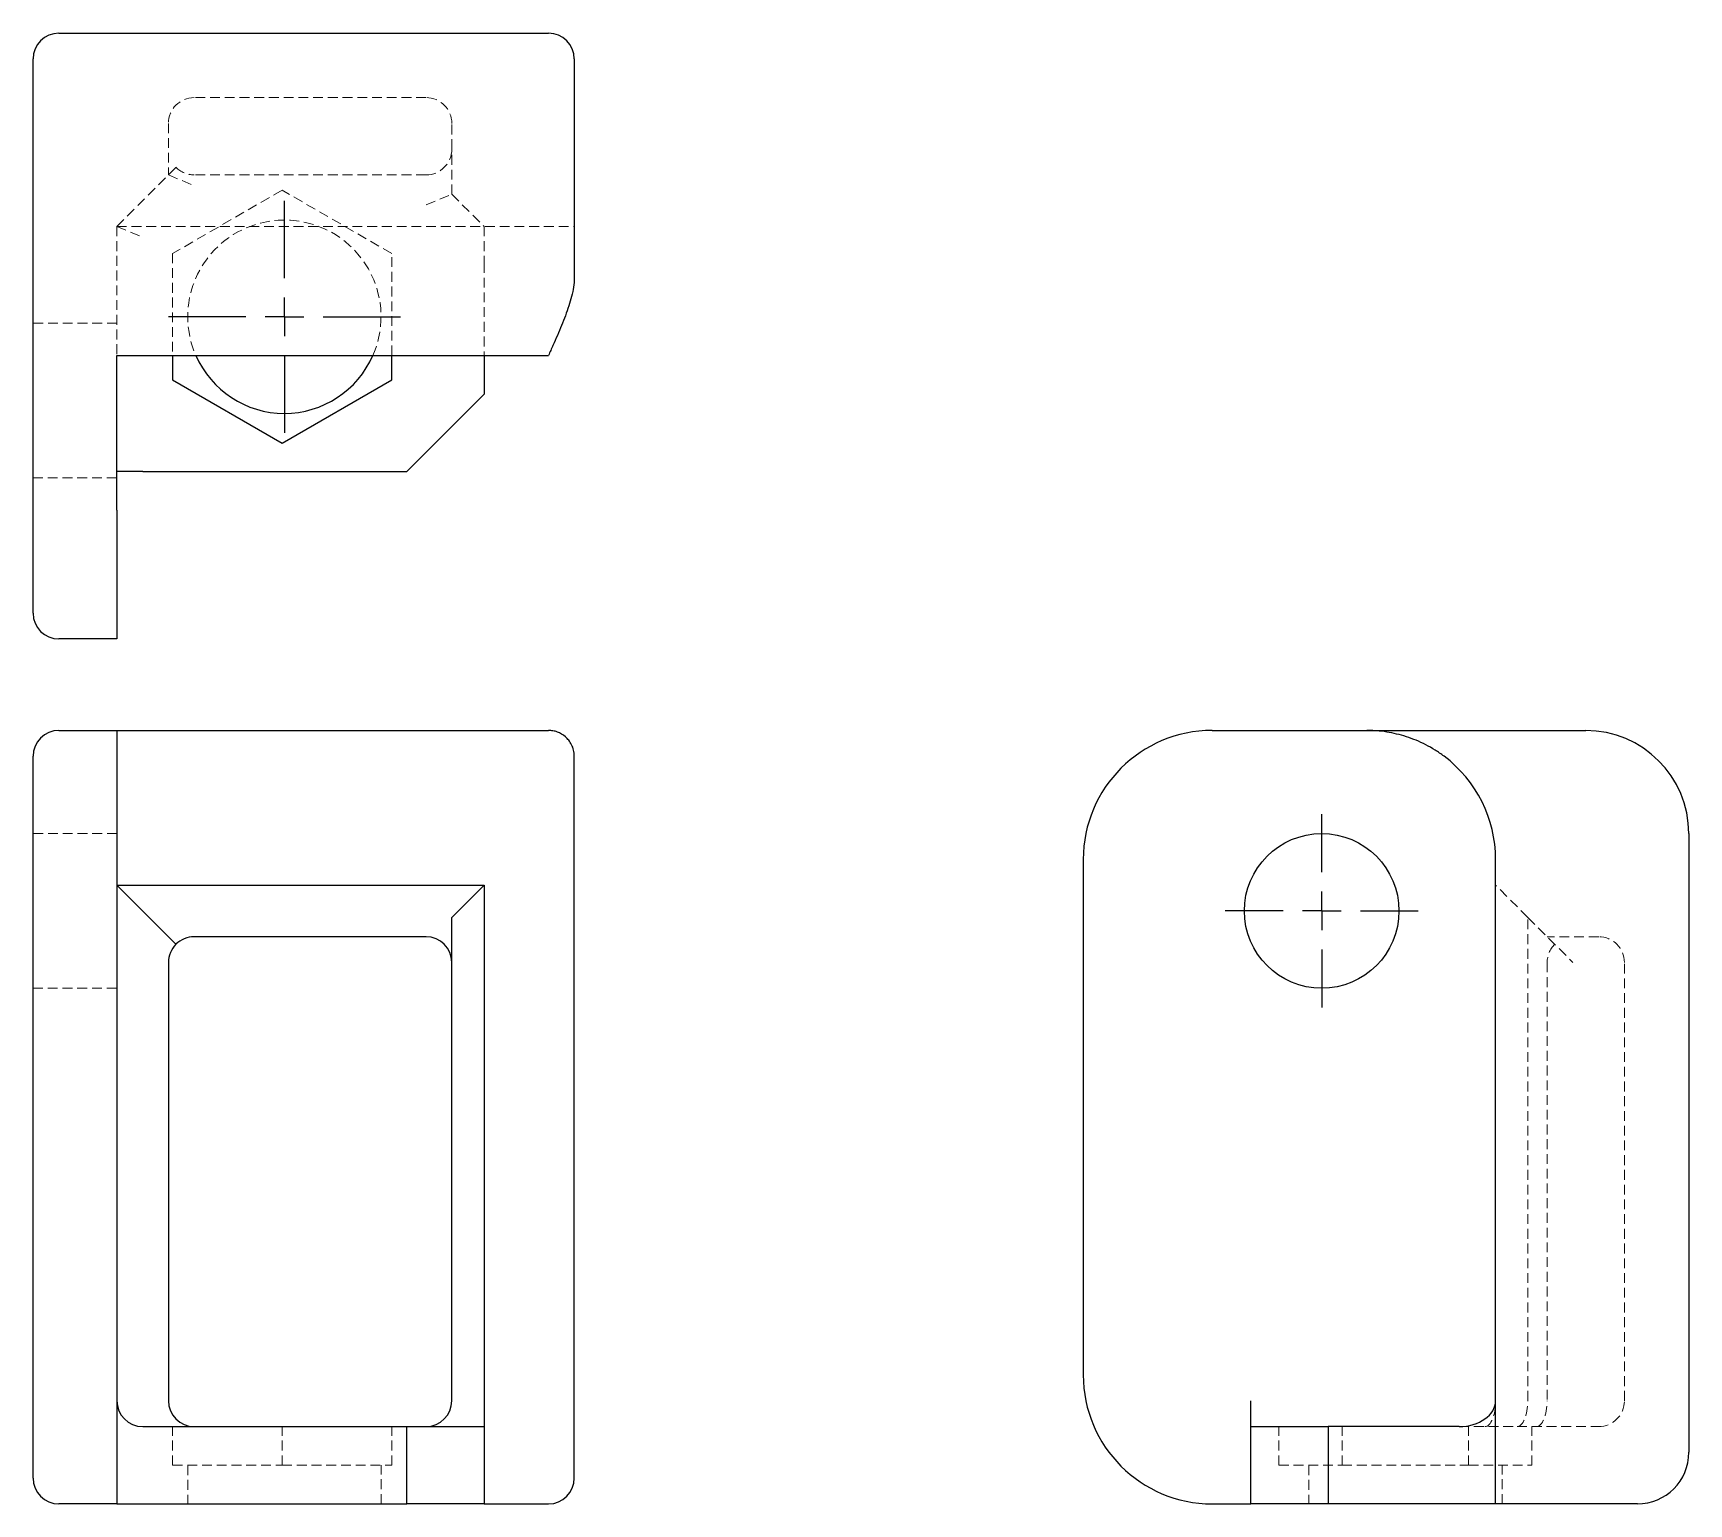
# Model space of a CAD drawing. Header units: millimetres. Extents: x 48 to 262, y 7 to 197.
import ezdxf

# ---------------------------------------------------------------- set-up
doc = ezdxf.new("R2010")
doc.units = ezdxf.units.MM
doc.linetypes.add('HIDDEN', pattern=[1.905, 1.27, -0.635])
doc.layers.add('10', color=7, linetype='Continuous')

# ---------------------------------------------------------------- blocks, each defined once
blk = doc.blocks.new('SW_CENTERMARKSYMBOL_0')
at = {"layer": '10', "color": 0}
for p, q in [((0, 5), (0, 15)), ((0, 0), (0, 2.5)), ((-5, 0), (-15, 0)), ((0, 0), (-2.5, 0)), ((0, 0), (0, -2.5)), ((0, 0), (2.5, 0)), ((5, 0), (15, 0)), ((0, -5), (0, -15))]:
    blk.add_line(p, q, dxfattribs=at)
blk = doc.blocks.new('SW_CENTERMARKSYMBOL_1')
at = {"layer": '10', "color": 0}
for p, q in [((0, 5), (0, 12.5)), ((0, 0), (0, 2.5)), ((-5, 0), (-12.5, 0)), ((0, 0), (-2.5, 0)), ((0, 0), (0, -2.5)), ((0, 0), (2.5, 0)), ((5, 0), (12.5, 0)), ((0, -5), (0, -12.5))]:
    blk.add_line(p, q, dxfattribs=at)

msp = doc.modelspace()

# ---------------------------------------------------------------- linework, layer by layer
at = {"color": 7, "linetype": 'Continuous', "lineweight": 25}
for p, q in [((51.33, 197.17), (114.67, 197.17)), ((48, 183.83), (48, 193.83)), ((118, 193.83), (118, 183.83)), ((48, 135.5), (48, 183.83)), ((118, 183.83), (118, 165.5)), ((58.83, 155.5), (114.67, 155.5)), ((58.83, 135.5), (58.83, 155.5)), ((66.05, 155.5), (66.05, 152.32)), ((94.38, 152.32), (94.38, 155.5)), ((106.33, 155.5), (106.33, 150.5)), ((66.05, 152.32), (80.21, 144.14)), ((80.21, 144.14), (94.38, 152.32)), ((96.33, 140.5), (106.33, 150.5)), ((62.17, 140.5), (58.83, 140.5)), ((62.17, 140.5), (96.33, 140.5)), ((48, 122.17), (48, 135.5)), ((58.83, 135.5), (58.83, 118.83)), ((58.83, 118.83), (51.33, 118.83)), ((51.33, 107), (58.83, 107)), ((58.83, 107), (58.83, 90.33)), ((58.83, 107), (114.67, 107)), ((200.5, 107), (220.5, 107)), ((220.5, 107), (248.83, 107)), ((48, 90.33), (48, 103.67)), ((118, 90.33), (118, 103.67)), ((262.17, 93.67), (262.17, 13.67)), ((48, 23.67), (48, 90.33)), ((58.83, 90.33), (58.83, 23.67)), ((118, 10.33), (118, 90.33)), ((183.83, 90.33), (183.83, 23.67)), ((237.17, 10.33), (237.17, 90.33)), ((58.83, 87), (106.33, 87)), ((58.83, 87), (66.48, 79.36)), ((102.17, 82.83), (106.33, 87)), ((106.33, 87), (106.33, 20.33)), ((102.17, 20.33), (102.17, 82.83)), ((98.83, 80.33), (68.83, 80.33)), ((65.5, 77), (65.5, 20.33)), ((48, 10.33), (48, 23.67)), ((58.83, 23.67), (58.83, 7)), ((106.33, 20.33), (106.33, 17)), ((205.5, 17), (205.5, 20.33)), ((62.17, 17), (96.33, 17)), ((96.33, 7), (96.33, 17)), ((96.33, 17), (106.33, 17)), ((106.33, 17), (106.33, 7)), ((205.5, 7), (205.5, 17)), ((205.5, 17), (215.5, 17)), ((215.5, 17), (215.5, 7)), ((232.45, 17), (215.5, 17)), ((237.17, 7), (237.17, 10.33)), ((58.83, 7), (51.33, 7)), ((58.83, 7), (96.33, 7)), ((106.33, 7), (96.33, 7)), ((106.33, 7), (114.67, 7)), ((200.5, 7), (205.5, 7)), ((215.5, 7), (205.5, 7)), ((237.17, 7), (215.5, 7)), ((255.5, 7), (237.17, 7))]:
    msp.add_line(p, q, dxfattribs=at)
at = {"color": 7, "linetype": 'HIDDEN', "lineweight": 18}
for p, q in [((98.83, 188.83), (68.83, 188.83)), ((65.5, 185.5), (65.5, 178.83)), ((102.17, 182.17), (102.17, 185.5)), ((102.17, 176.33), (102.17, 182.17)), ((58.83, 172.17), (66.48, 179.81)), ((65.5, 178.83), (68.83, 177.45)), ((98.83, 178.83), (68.83, 178.83)), ((80.21, 176.86), (66.05, 168.68)), ((94.38, 168.68), (80.21, 176.86)), ((98.83, 174.95), (102.17, 176.33)), ((102.17, 176.33), (106.33, 172.17)), ((58.83, 172.17), (118, 172.17)), ((58.83, 172.17), (58.83, 155.5)), ((58.83, 172.17), (62.17, 170.79)), ((106.33, 172.17), (106.33, 167.45)), ((66.05, 168.68), (66.05, 155.5)), ((94.38, 155.5), (94.38, 168.68)), ((106.33, 167.45), (106.33, 155.5)), ((58.83, 159.67), (48, 159.67)), ((48, 139.67), (58.83, 139.67)), ((58.83, 93.67), (48, 93.67)), ((241.33, 82.83), (237.17, 87)), ((241.33, 20.33), (241.33, 82.83)), ((241.33, 82.83), (247.17, 77)), ((250.5, 80.33), (243.83, 80.33)), ((243.83, 77), (243.83, 20.33)), ((253.83, 20.33), (253.83, 77)), ((48, 73.67), (58.83, 73.67)), ((66.05, 12), (66.05, 17)), ((80.21, 12), (80.21, 17)), ((94.38, 12), (94.38, 17)), ((209.14, 12), (209.14, 17)), ((217.32, 12), (217.32, 17)), ((232.45, 17), (239.95, 17)), ((233.68, 12), (233.68, 17)), ((239.95, 17), (250.5, 17)), ((241.86, 12), (241.86, 17)), ((66.05, 12), (80.21, 12)), ((68, 12), (68, 7)), ((80.21, 12), (94.38, 12)), ((93, 7), (93, 12)), ((209.14, 12), (217.32, 12)), ((213, 12), (213, 7)), ((217.32, 12), (233.68, 12)), ((233.68, 12), (241.86, 12)), ((238, 7), (238, 12))]:
    msp.add_line(p, q, dxfattribs=at)
at = {"color": 7, "linetype": 'Continuous', "lineweight": 25}
msp.add_circle((214.67, 83.67), 10, dxfattribs=at)
for centre, radius, start, end in [((51.33, 193.83), 3.33, 90, 180), ((114.67, 193.83), 3.33, 0, 90), ((80.5, 160.5), 12.5, 203.5782, 336.4218), ((51.33, 122.17), 3.33, 180, 270), ((51.33, 103.67), 3.33, 90, 180), ((200.5, 90.33), 16.67, 90, 180), ((248.83, 93.67), 13.33, 0, 90), ((220.5, 90.33), 16.67, 0, 53.1301), ((68.83, 77), 3.33, 135, 180), ((68.83, 77), 3.33, 90, 135), ((98.83, 77), 3.33, 0, 90), ((200.5, 23.67), 16.67, 180, 270), ((62.17, 20.33), 3.33, 180, 270), ((68.83, 20.33), 3.33, 180, 270), ((98.83, 20.33), 3.33, 270, 0), ((255.5, 13.67), 6.67, 270, 0), ((51.33, 10.33), 3.33, 180, 270), ((114.67, 10.33), 3.33, 270, 0)]:
    msp.add_arc(centre, radius, start, end, dxfattribs=at)
at = {"color": 7, "linetype": 'HIDDEN', "lineweight": 18}
for centre, radius, start, end in [((68.83, 185.5), 3.33, 90, 180), ((98.83, 185.5), 3.33, 0, 90), ((98.83, 182.17), 3.33, 270, 0), ((68.83, 182.17), 3.33, 225, 270), ((80.5, 160.5), 12.5, 90, 203.5782), ((80.5, 160.5), 12.5, 336.4218, 90), ((247.17, 77), 3.33, 135, 180), ((250.5, 77), 3.33, 0, 90), ((250.5, 20.33), 3.33, 270, 0)]:
    msp.add_arc(centre, radius, start, end, dxfattribs=at)
at = {"color": 7, "linetype": 'Continuous', "lineweight": 25}
msp.add_ellipse((232.45, 20.33), major_axis=(4.71, 0), ratio=0.707107, start_param=4.712389, end_param=6.283185, dxfattribs=at)
at = {"color": 7, "linetype": 'HIDDEN', "lineweight": 18}
for centre in [(235.79, 20.33), (239.95, 20.33), (242.45, 20.33)]:
    msp.add_ellipse(centre, major_axis=(0, 3.33), ratio=0.414214, start_param=3.141593, end_param=4.712389, dxfattribs=at)
at = {"color": 7, "linetype": 'Continuous', "lineweight": 25}
for points in [[(118, 165.5), (118, 165.12), (117.96, 164.73), (117.84, 163.94), (117.76, 163.54), (117.55, 162.72), (117.42, 162.3), (117.15, 161.47), (117, 161.05), (116.53, 159.79), (116.18, 158.94), (115.62, 157.65), (115.43, 157.22), (115.15, 156.58), (115.05, 156.36), (114.86, 155.93), (114.76, 155.71), (114.67, 155.5)], [(118, 103.67), (118, 103.95), (117.96, 104.22), (117.84, 104.71), (117.76, 104.94), (117.55, 105.36), (117.42, 105.56), (117.15, 105.9), (117, 106.05), (116.53, 106.46), (116.18, 106.66), (115.62, 106.87), (115.43, 106.92), (115.15, 106.97), (115.05, 106.98), (114.86, 107), (114.76, 107), (114.67, 107)], [(230.5, 103.67), (230.12, 103.95), (229.73, 104.22), (228.94, 104.71), (228.54, 104.94), (227.72, 105.36), (227.3, 105.56), (226.47, 105.9), (226.05, 106.05), (224.79, 106.46), (223.94, 106.66), (222.65, 106.87), (222.22, 106.92), (221.58, 106.97), (221.36, 106.98), (220.93, 107), (220.71, 107), (220.5, 107)]]:
    msp.add_open_spline(points, degree=3, knots=[0, 0, 0, 0, 0.125, 0.125, 0.25, 0.25, 0.375, 0.375, 0.5, 0.5, 0.75, 0.75, 0.875, 0.875, 0.9375, 0.9375, 1, 1, 1, 1], dxfattribs=at)

# ---------------------------------------------------------------- block references
at = {"layer": '10'}
for name, p in [('SW_CENTERMARKSYMBOL_0', (80.5, 160.5)), ('SW_CENTERMARKSYMBOL_1', (214.67, 83.67))]:
    msp.add_blockref(name, p, dxfattribs=at)

doc.saveas('drawing.dxf')
